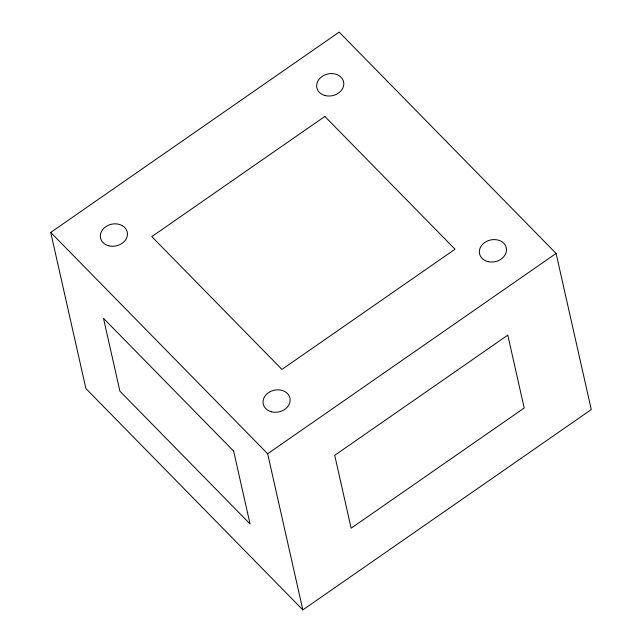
<?xml version="1.0" encoding="UTF-8"?>
<svg xmlns="http://www.w3.org/2000/svg" width="642" height="642" viewBox="0 0 642 642"><rect width="100%" height="100%" fill="white"/><g stroke="black" fill="none" stroke-linecap="round" stroke-linejoin="round"><path stroke-width="0.96" d="M50.718 232.42L339.161 32.1L556.092 253.438L591.282 409.58L302.839 609.9L85.908 388.562L50.718 232.42L267.65 453.758L302.839 609.9M267.65 453.758L556.092 253.438M324.86 116.435L151.793 236.625L281.95 369.423L455.017 249.232L324.86 116.435M507.79 335.14L334.723 455.33L351.142 528.197L524.209 408.007L507.79 335.14M233.648 451.125L103.49 318.328L119.91 391.195L250.067 523.992L233.648 451.125M271.574 411.811A13.683 11.083 -12.7 0 0 290.015 398.425A13.683 11.083 -12.7 0 0 268.171 392.912A13.683 11.083 -12.7 0 0 271.574 411.811M108.875 245.814A13.683 11.083 -12.7 0 0 127.317 232.428A13.683 11.083 -12.7 0 0 105.481 226.907A13.683 11.083 -12.7 0 0 108.875 245.814M487.904 261.575A13.683 11.083 -12.7 0 0 506.353 248.189A13.683 11.083 -12.7 0 0 484.509 242.668A13.683 11.083 -12.7 0 0 487.904 261.575M325.205 95.57A13.683 11.083 -12.7 0 0 343.655 82.184A13.683 11.083 -12.7 0 0 321.811 76.663A13.683 11.083 -12.7 0 0 325.205 95.57"/></g></svg>
